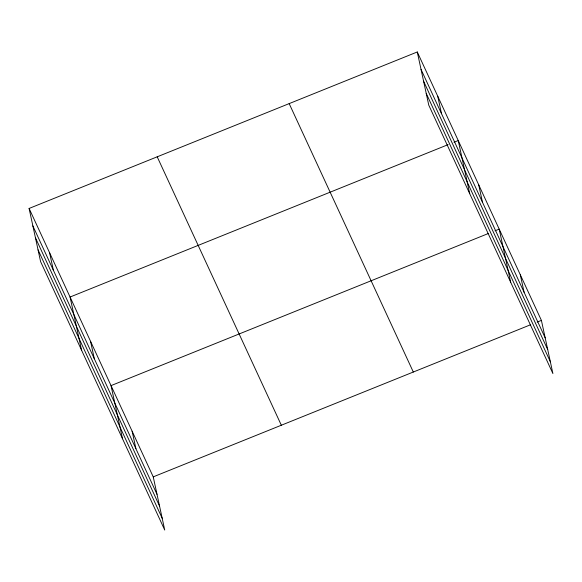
<?xml version="1.0" encoding="UTF-8"?>
<svg xmlns="http://www.w3.org/2000/svg" width="582" height="582" viewBox="0 0 582 582"><rect width="100%" height="100%" fill="white"/><g stroke="black" fill="none" stroke-linecap="round" stroke-linejoin="round"><path stroke-width="0.87" d="M29.1 208.451L153.241 476.869L164.728 530.027L40.594 261.609L29.1 208.451L417.272 51.973L541.406 320.391L552.9 373.549L428.759 105.131L417.272 51.973M448.125 144.627L70.066 297.031L81.56 350.182M454.018 142.248L458.238 140.553L469.725 193.711M488.247 233.549L111.031 385.611L122.526 438.763M494.984 230.828L499.203 229.133L510.69 282.285M153.241 476.869L530.449 324.807M537.193 322.093L541.406 320.391M421.048 69.44L545.181 337.858M423.594 81.218L547.727 349.637M426.213 93.353L550.354 361.771M289.174 103.611L413.315 372.029M157.198 156.813L281.332 425.231M32.876 225.918L157.016 494.336M35.422 237.696L159.563 506.114M38.048 249.831L162.182 518.249M520.301 274.762L524.076 292.229M478.717 184.843L482.493 202.303M437.751 96.263L441.527 113.73M132.136 431.24L135.912 448.7M90.552 341.321L94.328 358.781M49.586 252.741L53.362 270.208"/></g></svg>
